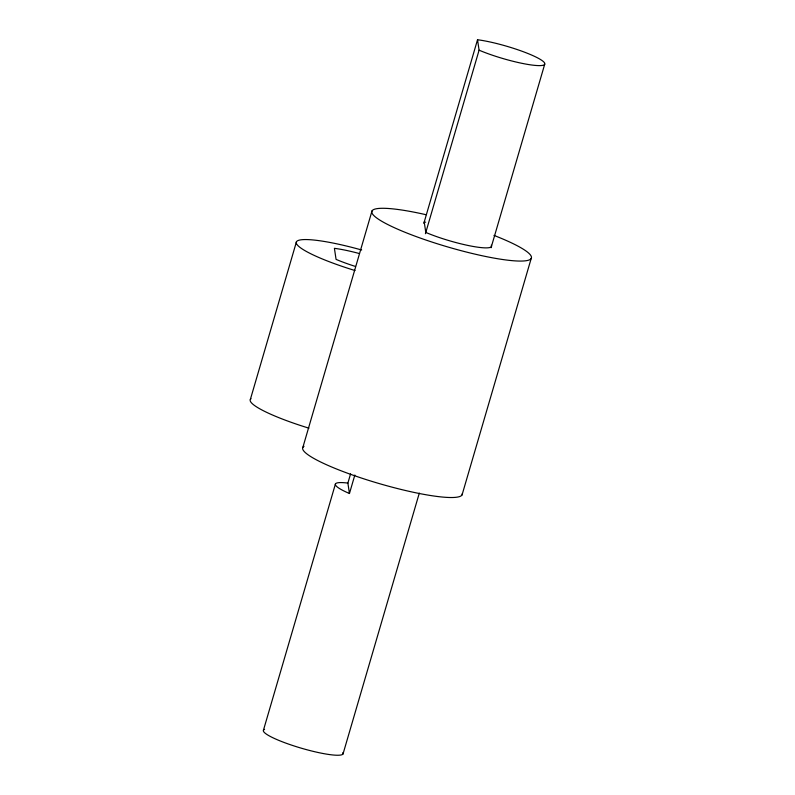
<?xml version="1.0" encoding="UTF-8"?>
<svg xmlns="http://www.w3.org/2000/svg" width="795" height="795" viewBox="0 0 795 795"><rect width="100%" height="100%" fill="white"/><g stroke="black" fill="none" stroke-linecap="round" stroke-linejoin="round"><path stroke-width="1.19" d="M250.365 399.418L296.455 241.779M302.865 447.386L372.01 210.933M263.453 730.168L335.44 483.946M354.848 475.032L349.452 493.506A41.559 6.43 16.3 0 1 347.882 483.092L350.585 473.85M423.844 223.316L477.527 39.75A41.559 6.43 16.3 0 1 532.928 55.63A41.559 6.43 16.3 0 1 534.389 65.329A41.559 6.43 16.3 0 1 479.087 50.174L477.527 39.75M425.414 233.74L479.087 50.174M343.033 753.948L419.313 493.099M491.062 247.742L544.694 64.316M462.074 494.878L531.209 258.425M347.882 483.092L349.452 493.506M355.017 270.538A69.93 10.822 16.3 0 1 296.326 242.087A69.93 10.822 16.3 0 1 361.665 249.998M308.917 428.167A69.93 10.822 16.3 0 1 250.972 398.732M355.524 266.474A44.053 6.817 16.3 0 1 336.066 259.379L334.407 248.328A44.053 6.817 16.3 0 1 358.784 253.386M342.903 752.577A41.559 6.43 16.3 0 1 300.53 747.956A41.559 6.43 16.3 0 1 264.586 729.373M493.973 235.399A83.117 12.859 16.3 0 1 507.955 260.213A83.117 12.859 16.3 0 1 383.727 222.391A83.117 12.859 16.3 0 1 426.021 214.71M462.302 493.516A83.117 12.859 16.3 0 1 376.025 482.635A83.117 12.859 16.3 0 1 304.018 446.283M491.27 245.198A41.559 6.43 16.3 0 1 470.471 245.953A41.559 6.43 16.3 0 1 425.792 232.428L424.222 222.014A41.559 6.43 16.3 0 1 425.653 222.202"/></g></svg>
